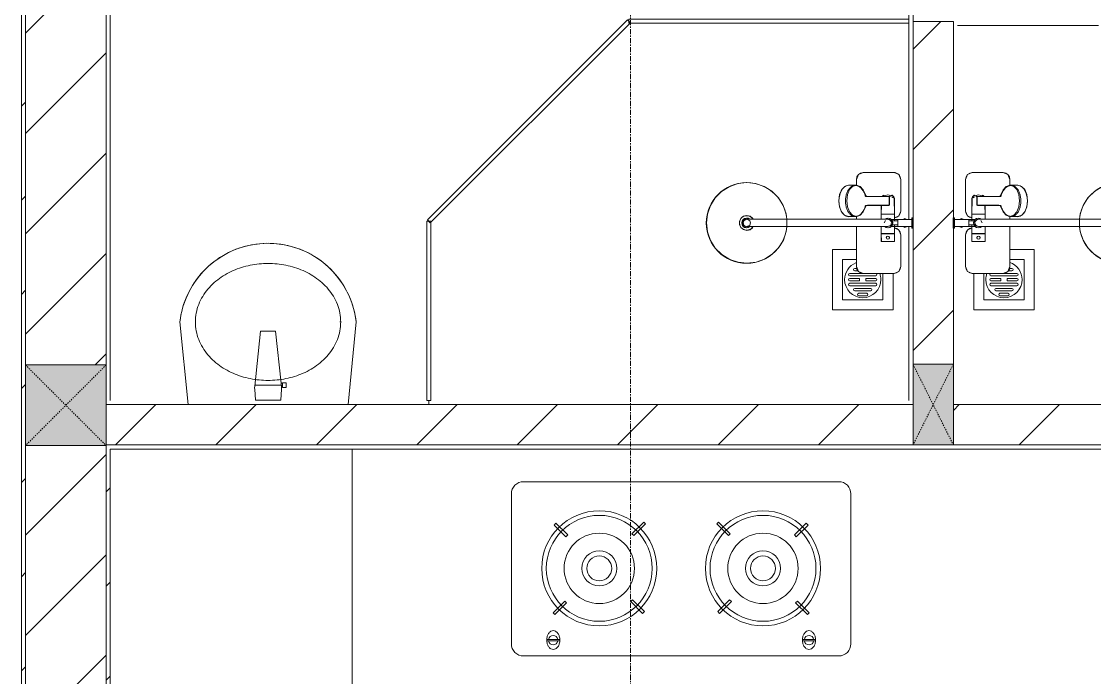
# Model space of a CAD drawing. Header units: millimetres. Extents: x 5356 to 209803, y -16346 to 109894.
# Drawn here: x 44443 to 47103, y 64260 to 65887 of the extents above; entities that cross this region are included whole.
import ezdxf

# ---------------------------------------------------------------- set-up
doc = ezdxf.new("R2010")
doc.units = ezdxf.units.MM
doc.linetypes.add('Dash', pattern=[6, 3, -3])
doc.linetypes.add('Grid Line', pattern=[22.225, 12.7, -3.175, 3.175, -3.175])
for name, color, linetype, lineweight in [('0-1', 7, 'Continuous', 5), ('A-FLOR-1', 9, 'Continuous', 9), ('A-GLAZ-CURT-1', 9, 'Continuous', 9), ('A-WALL', 113, 'Continuous', 9), ('A-WALL-1', 253, 'Continuous', 18), ('A-WALL-3', 113, 'Continuous', 18), ('A-WALL-PATT-1', 10, 'Continuous', 9), ('A-WALL-PATT-2', 9, 'Continuous', 9), ('A-WALL-PATT-3', 111, 'Continuous', 9), ('I-FURN', 30, 'Continuous', 9), ('I-FURN-1', 9, 'Continuous', 9), ('I-WALL-1', 253, 'Continuous', 18), ('I-WALL-3', 2, 'Continuous', 18), ('M-EQPM-1', 9, 'Continuous', 9), ('P-SANR-FIXT', 6, 'Continuous', 9), ('P-SANR-FIXT-1', 9, 'Continuous', 9), ('P-SANR-FIXT-2', 221, 'Continuous', 9), ('S-COLS', 52, 'Continuous', 9), ('S-COLS-1', 254, 'Continuous', 5), ('S-COLS-2', 253, 'Continuous', 18), ('S-COLS-3', 9, 'Continuous', 9), ('S-COLS-4', 52, 'Continuous', 18), ('S-COLS-5', 52, 'Dash', 9), ('S-COLS-HDLN', 52, 'Dash', 9), ('S-COLS-HDLN-1', 9, 'Dash', 9), ('S-GRID-1', 1, 'Grid Line', 9)]:
    doc.layers.add(name, color=color, linetype=linetype, lineweight=lineweight)
pattern_1 = [(45, (0, 0), (-124.4508, 124.4508), [])]
pattern_2 = [(45, (0, 0), (-116.67262, 116.67262), [])]
pattern_3 = [(0, (0, 0), (894.08, 223.52), [73.762, -596.798, 73.762, -596.798, -3576.32]), (0, (0, 0), (894.08, 223.52), [-1341.12, 73.762, -1267.358, 73.762, -596.798, -1564.64]), (0, (0, 0), (894.08, 223.52), [-3352.8, 73.762, -373.278, 73.762, -1043.838]), (120, (335.28, 111.76), (-640.614, 662.536), [73.762, -596.798, 73.762, -4173.118]), (120, (335.28, 111.76), (-640.614, 662.536), [-744.322, -596.798, 73.762, -1267.358, -2235.2]), (120, (335.28, 111.76), (-640.614, 662.536), [-2682.24, 73.762, -596.798, 73.762, -1490.878]), (120, (335.28, 111.76), (-640.614, 662.536), [-3426.562, -373.278, 73.762, -1043.838]), (240, (447.04, 558.8), (-253.466, -886.056), [73.762, -596.798, 73.762, -4173.118]), (240, (447.04, 558.8), (-253.466, -886.056), [-744.322, -596.798, 73.762, -1267.358, -2235.2]), (240, (447.04, 558.8), (-253.466, -886.056), [-2682.24, 73.762, -596.798, 73.762, -1490.878]), (240, (447.04, 558.8), (-253.466, -886.056), [-3426.562, -373.278, 73.762, -1043.838])]

# ---------------------------------------------------------------- blocks, each defined once
blk = doc.blocks.new('HE BEP A - HE BEP A-V26-TKCS_MB ĐỊNH VỊ MỐC TỌA ĐỘ CÔNG TRÌNH')
at = {"layer": 'I-FURN'}
for p, q in [((3703.5, -605.3), (3703.5, -11)), ((3279.1, -92.2), (2497.5, -92.2)), ((2467.5, -494.2), (2467.5, -122.2)), ((2555.1, -129.3), (2587.6, -129.3)), ((2555.1, -133.3), (2555.1, -129.3)), ((2587.6, -129.3), (2587.6, -133.3)), ((3189, -129.3), (3189, -133.3)), ((3221.5, -129.3), (3189, -129.3)), ((3221.5, -133.3), (3221.5, -129.3)), ((3309.1, -494.2), (3309.1, -122.2)), ((2587.6, -133.3), (2555.1, -133.3)), ((3189, -133.3), (3221.5, -133.3)), ((2575.3, -194.9), (2570.9, -199.3)), ((2570.9, -199.3), (2600, -228.4)), ((2604.4, -224), (2575.3, -194.9)), ((2792.8, -197.7), (2763.7, -226.8)), ((2768.1, -231.2), (2797.2, -202)), ((2797.2, -202), (2792.8, -197.7)), ((2979.4, -202), (2983.8, -197.7)), ((3008.5, -231.2), (2979.4, -202)), ((2983.8, -197.7), (3012.9, -226.8)), ((3172.2, -224), (3201.4, -194.9)), ((3205.8, -199.3), (3176.6, -228.4)), ((3201.4, -194.9), (3205.8, -199.3)), ((2600, -228.4), (2604.4, -224)), ((2763.7, -226.8), (2768.1, -231.2)), ((3012.9, -226.8), (3008.5, -231.2)), ((3176.6, -228.4), (3172.2, -224)), ((2573.6, -416.8), (2602.8, -387.7)), ((2607.1, -392.1), (2578, -421.2)), ((2602.8, -387.7), (2607.1, -392.1)), ((2766.5, -394.9), (2770.8, -390.5)), ((2795.6, -424), (2766.5, -394.9)), ((2770.8, -390.5), (2800, -419.6)), ((3005.8, -390.5), (2976.7, -419.6)), ((2981.1, -424), (3010.2, -394.9)), ((3010.2, -394.9), (3005.8, -390.5)), ((3173.9, -387.7), (3169.5, -392.1)), ((3169.5, -392.1), (3198.6, -421.2)), ((3203, -416.8), (3173.9, -387.7)), ((2578, -421.2), (2573.6, -416.8)), ((2800, -419.6), (2795.6, -424)), ((2976.7, -419.6), (2981.1, -424)), ((3198.6, -421.2), (3203, -416.8)), ((3279.1, -524.2), (2497.5, -524.2)), ((765.9, -605.3), (4303.5, -605.3))]:
    blk.add_line(p, q, dxfattribs=at)
for centre, radius in [((2685.4, -309.4), 142.6), ((2685.4, -309.4), 131.3), ((3091.2, -309.4), 142.6), ((3091.2, -309.4), 131.3), ((2685.4, -309.4), 87.2), ((3091.2, -309.4), 87.2), ((2685.4, -309.4), 43.6), ((3091.2, -309.4), 43.6), ((2685.4, -309.4), 30.9), ((3091.2, -309.4), 30.9)]:
    blk.add_circle(centre, radius, dxfattribs=at)
for centre, radius, start, end in [((2497.5, -122.2), 30, 90, 180), ((3279.1, -122.2), 30, 360, 90), ((2588.6, -131.7), 33.5, 163.9419, 180), ((2588.6, -131.7), 33.5, 180, 196.0581), ((2580.1, -129.2), 24.7, 145.204, 163.9419), ((2571.3, -131.3), 11.6, 9.7177, 170.2823), ((2574.8, -125.5), 18.1, 120.7976, 145.204), ((2571.4, -119.8), 11.5, 90, 120.7976), ((2571.4, -119.8), 11.5, 59.2024, 90), ((2568, -125.5), 18.1, 34.796, 59.2024), ((2562.6, -129.2), 24.7, 16.0581, 34.796), ((2554.1, -131.7), 33.5, 0, 16.0581), ((2554.1, -131.7), 33.5, 343.9419, 0), ((3222.5, -131.7), 33.5, 163.9419, 180), ((3222.5, -131.7), 33.5, 180, 196.0581), ((3214, -129.2), 24.7, 145.204, 163.9419), ((3208.7, -125.5), 18.1, 120.7976, 145.204), ((3205.3, -131.3), 11.6, 9.7177, 170.2823), ((3205.3, -119.8), 11.5, 90, 120.7976), ((3205.3, -119.8), 11.5, 59.2024, 90), ((3201.9, -125.5), 18.1, 34.796, 59.2024), ((3196.5, -129.2), 24.7, 16.0581, 34.796), ((3188, -131.7), 33.5, 0, 16.0581), ((3188, -131.7), 33.5, 343.9419, 0), ((2580.1, -134.1), 24.7, 196.0581, 214.796), ((2571.3, -131.3), 11.6, 189.9102, 350.0898), ((2574.8, -137.9), 18.1, 214.796, 239.2024), ((2571.4, -143.6), 11.5, 239.2024, 270), ((2571.4, -143.6), 11.5, 270, 300.7976), ((2568, -137.9), 18.1, 300.7976, 325.204), ((2562.6, -134.1), 24.7, 325.204, 343.9419), ((3214, -134.1), 24.7, 196.0581, 214.796), ((3208.7, -137.9), 18.1, 214.796, 239.2024), ((3205.3, -131.3), 11.6, 189.9102, 350.0898), ((3205.3, -143.6), 11.5, 239.2024, 270), ((3205.3, -143.6), 11.5, 270, 300.7976), ((3201.9, -137.9), 18.1, 300.7976, 325.204), ((3196.5, -134.1), 24.7, 325.204, 343.9419), ((2497.5, -494.2), 30, 180, 270), ((3279.1, -494.2), 30, 270, 0)]:
    blk.add_arc(centre, radius, start, end, dxfattribs=at)
at = {"layer": 'I-FURN-1'}
blk.add_line((4303.5, -605.3), (3.5, -605.3), dxfattribs=at)
blk = doc.blocks.new('bonruatreo - Chậu rửa-401074-TKCS_MB ĐỊNH VỊ MỐC TỌA ĐỘ CÔNG TRÌNH')
at = {"layer": 'P-SANR-FIXT-1'}
for p, q in [((198.4, 0), (-198.4, 0)), ((165, 0), (-165, 0)), ((218.6, -205), (198.4, 0)), ((-198.4, 0), (-218.6, -205)), ((-180.6, -205), (-177.8, -205))]:
    blk.add_line(p, q, dxfattribs=at)
at = {"layer": 'P-SANR-FIXT-1', "flags": 128}
blk.add_lwpolyline([(218.6, -205), (217.4, -213.7), (215.9, -222.4), (214, -231), (211.8, -239.5), (209.3, -247.9), (206.4, -256.2), (203.2, -264.4), (199.6, -272.5), (195.8, -280.4), (191.6, -288.1), (187.1, -295.7), (182.3, -303.1), (177.3, -310.3), (171.9, -317.3), (166.3, -324.1), (160.4, -330.6), (154.2, -336.9), (147.8, -342.9), (141.2, -348.7), (134.3, -354.2), (127.3, -359.4), (120, -364.4), (112.5, -369), (104.9, -373.4), (97.1, -377.4), (89.1, -381.2), (81, -384.6), (72.7, -387.6), (64.4, -390.4), (55.9, -392.8), (47.3, -394.8), (38.7, -396.6), (30, -397.9), (21.3, -399), (12.5, -399.6), (3.7, -400), (-5.1, -399.9), (-13.9, -399.6), (-22.6, -398.8), (-31.4, -397.8), (-40.1, -396.3), (-48.7, -394.5), (-57.2, -392.4), (-65.7, -390), (-74, -387.2), (-82.2, -384.1), (-90.3, -380.6), (-98.3, -376.8), (-106.1, -372.7), (-113.7, -368.3), (-121.1, -363.6), (-128.4, -358.7), (-135.4, -353.4), (-142.2, -347.8), (-148.8, -342), (-155.2, -335.9), (-161.3, -329.6), (-167.2, -323), (-172.8, -316.2), (-178.1, -309.2), (-183.1, -302), (-187.8, -294.6), (-192.2, -287), (-196.4, -279.2), (-200.2, -271.3), (-203.7, -263.2), (-206.8, -255), (-209.7, -246.6), (-212.2, -238.2), (-214.3, -229.7), (-216.1, -221.1), (-217.6, -212.4), (-218.6, -205)], dxfattribs=at)
at = {"layer": 'P-SANR-FIXT-1'}
blk.add_arc((0, -180), 220, 186.525, 353.475, dxfattribs=at)
for points in [[(-180, -205), (-180, -197.6), (-178.6, -182.7), (-172.4, -161.2), (-162.5, -141.1), (-149.4, -123), (-133.8, -107), (-116.1, -93.4), (-96.9, -82.1), (-76.5, -73.2), (-55.2, -66.5), (-33.3, -62.1), (-11.2, -59.9), (11.1, -59.9), (33.3, -62.1), (55.2, -66.5), (76.5, -73.2), (96.9, -82.1), (116.1, -93.4), (133.8, -107.1), (149.5, -123), (162.5, -141.2), (172.4, -161.2), (178.6, -182.7), (180, -197.6), (180, -205)], [(180, -205), (180, -212.4), (178.6, -227.3), (172.4, -248.8), (162.5, -268.8), (149.5, -287), (133.8, -302.9), (116.1, -316.6), (96.9, -327.9), (76.5, -336.8), (55.2, -343.5), (33.3, -347.9), (11.1, -350.1), (-11.2, -350.1), (-33.3, -347.9), (-55.2, -343.5), (-76.5, -336.8), (-96.9, -327.9), (-116.1, -316.6), (-133.8, -303), (-149.4, -287), (-162.5, -268.9), (-172.4, -248.8), (-178.6, -227.3), (-180, -212.4), (-180, -205)]]:
    blk.add_open_spline(points, degree=3, dxfattribs=at)
at = {"layer": 'P-SANR-FIXT-2'}
for p, q in [((-33, -37.3), (-31.4, -12.2)), ((-30.2, -11), (30.2, -11)), ((31.4, -12.2), (33, -37.3)), ((-44.7, -42.8), (-35.6, -42.8)), ((-44.7, -54.2), (-44.7, -42.8)), ((-35.6, -42.8), (-35.6, -44.2)), ((-35.6, -44.2), (-33.1, -44.2)), ((-35.6, -44.2), (-35.6, -52.9)), ((-35.6, -52.9), (-35.6, -54.2)), ((-32.2, -52.9), (-35.6, -52.9)), ((-32.2, -52.9), (-33.1, -44.2)), ((32.7, -48.5), (-32.7, -48.5)), ((-18.5, -182.5), (-32.2, -52.9)), ((33, -45.4), (18.5, -182.5)), ((-35.6, -54.2), (-44.7, -54.2)), ((18.5, -182.5), (-18.5, -182.5))]:
    blk.add_line(p, q, dxfattribs=at)
for centre, radius, start, end in [((-30.1, -12.3), 1.3, 91.2278, 176.4003), ((30.1, -12.3), 1.3, 3.5997, 88.7722), ((5.5, -41.4), 38.7, 173.966, 184.1457), ((-5.5, -41.4), 38.7, 353.966, 6.034)]:
    blk.add_arc(centre, radius, start, end, dxfattribs=at)
blk = doc.blocks.new('93925000_0001 - 93925000_top_dwg_93925000_T-348115-TKCS_MB ĐỊNH VỊ MỐC TỌA ĐỘ CÔNG TRÌNH')
at = {"layer": 'P-SANR-FIXT'}
for p, q in [((-125, -47.4), (-125, -123.4)), ((-29.3, -30.4), (-108, -30.4)), ((-46.3, -78.4), (-46.3, -46.7)), ((-27.2, -47.1), (-26.1, -47.1)), ((21.5, -45.9), (60.6, -46.7)), ((29.3, -30.4), (108, -30.4)), ((125, -47.4), (125, -123.4)), ((-27.2, -77.9), (-26.1, -77.9)), ((-9, -412.5), (-9, -62.5)), ((9, -62.5), (9, -412.5)), ((43, -78.7), (21.5, -79.2)), ((43, -64.7), (43, -117.7)), ((65.8, -117.7), (65.8, -64.7)), ((42.7, -117.9), (42.7, -117.9)), ((43.2, -117.6), (43.2, -117.5)), ((65.6, -117.5), (65.6, -117.6)), ((66.1, -117.9), (66.1, -117.9)), ((-108, -140.4), (-9, -140.4)), ((9, -140.4), (16.1, -140.4)), ((15.4, -159.1), (15.8, -143.3)), ((108, -140.4), (92.7, -140.4)), ((93, -143.3), (93.4, -159.1))]:
    blk.add_line(p, q, dxfattribs=at)
at = {"layer": 'P-SANR-FIXT', "flags": 128}
for points in [[(-45.8, -46.1), (-27.2, -46.1), (-27.2, -78.9), (-45.8, -78.9)], [(-26.1, -46), (-26.1, -78.9), (-9, -79)], [(21.5, -47.4), (21.5, -79.1), (9, -79)]]:
    blk.add_lwpolyline(points, dxfattribs=at)
at = {"layer": 'P-SANR-FIXT'}
for centre, radius in [((-36.5, -62.5), 3.95), ((0, -412.5), 100)]:
    blk.add_circle(centre, radius, dxfattribs=at)
for centre, radius, start, end in [((-108, -47.4), 17, 90, 180), ((-45.8, -46.6), 0.5, 90, 180), ((-29.3, -47.4), 17, 4.7626, 90), ((0, -62.5), 12, 318.5904, 221.4096), ((29.3, -47.4), 17, 90, 175.2374), ((59.7, -57.1), 10.5, 38.6491, 85.492), ((108, -47.4), 17, 360, 90), ((-45.8, -78.4), 0.5, 180, 270), ((0, -62.5), 9, 90, 180.0008), ((0, -62.5), 9, 360, 90), ((45.7, -61.8), 2.59, 155.1929, 175.7071), ((45.9, -61.8), 2.75, 130.8294, 155.1929), ((46.1, -62.1), 3.08, 110.5459, 130.8294), ((54.4, -334.8), 275.9, 88.2683, 91.7343), ((-11.1, -67.1), 76.9, 1.7693, 4.1075), ((65.2, -72.4), 3.46, 323.2522, 79.3541), ((-108, -123.4), 17, 180, 270), ((39.3, -146.1), 24, 145.4892, 151.4815), ((41.5, -147.6), 26.8, 139.9517, 145.4927), ((43.6, -149.4), 29.5, 134.7867, 139.9744), ((46.2, -152), 33.2, 130.0223, 134.7808), ((47.7, -153.8), 35.5, 125.4414, 130.0144), ((49.9, -156.8), 39.2, 121.1773, 125.4365), ((50.6, -157.9), 40.5, 119.697, 121.1761), ((51, -158.7), 41.5, 117.0276, 119.7085), ((52.2, -161.1), 44.1, 113.3199, 117.0258), ((51.7, -159.9), 42.8, 109.7779, 113.2977), ((52.5, -162.2), 45.2, 106.1472, 109.7766), ((53.2, -164.5), 47.7, 103.9355, 106.1665), ((39.1, -108.2), 10.4, 284.3956, 285.5116), ((40.8, -114.2), 4.19, 285.5116, 289.9665), ((40.2, -112.5), 6, 289.9665, 292.7061), ((41.4, -115.3), 2.96, 292.7061, 296.5405), ((41.3, -115.1), 3.16, 296.9591, 300.8286), ((41.8, -115.8), 2.26, 300.8286, 305.287), ((42.1, -116.4), 1.64, 305.287, 309.9326), ((42.6, -116.9), 0.906, 309.9326, 315.24), ((66.5, -116.6), 1.39, 229.6335, 235.1234), ((66.3, -116.8), 1.08, 225.1702, 229.6335), ((67.3, -115.4), 2.79, 235.1234, 238.7439), ((67.2, -115.6), 2.6, 238.7439, 243.4573), ((67.8, -114.4), 3.89, 243.9189, 246.8313), ((68.1, -113.8), 4.52, 246.843, 250.4792), ((68.3, -113.2), 5.24, 250.478, 254.0406), ((68.5, -112.7), 5.75, 254.0357, 256.0561), ((55.4, -165.2), 48.4, 73.8659, 76.0481), ((56.2, -162.4), 45.5, 70.241, 73.86), ((57.4, -159.2), 42.1, 66.6693, 70.2637), ((56.5, -161.3), 44.3, 62.9815, 66.6728), ((58, -158.4), 41.1, 60.2783, 62.9855), ((57.7, -158.9), 41.7, 58.8444, 60.2824), ((59.2, -156.4), 38.7, 54.5377, 58.8482), ((60.9, -154), 35.8, 50.0034, 54.5405), ((62.8, -151.7), 32.8, 45.1921, 50.0042), ((65, -149.6), 29.8, 40.0487, 45.1896), ((87.6, -128.4), 1.5, 180, 187.5386), ((87.6, -128.4), 1.5, 258.6057, 270), ((67.2, -147.7), 26.8, 34.5125, 40.0422), ((69.4, -146.2), 24.2, 28.5363, 34.4919), ((108, -123.4), 17, 270, 360), ((32.7, -159), 17.3, 181.3198, 222.2619), ((32.6, -143.6), 16.9, 172.414, 179.1297), ((33.7, -143.7), 17.9, 164.9525, 172.4168), ((35.2, -144.2), 19.5, 157.9614, 164.9563), ((37.1, -144.9), 21.6, 151.4775, 157.9654), ((76, -159), 17.4, 317.3098, 358.6393), ((73.8, -143.9), 19.2, 21.6374, 28.9183), ((71.2, -145), 22.1, 15.4436, 21.6374), ((76.8, -143.4), 16.2, 7.1859, 15.4436), ((73.9, -143.8), 19.1, 1.2699, 7.1859), ((54.2, -123), 60.6, 259.1395, 270.1494), ((54.2, -119.5), 64.1, 270.1494, 280.3637), ((0, -412.5), 18, 120.2491, 59.7509), ((0, -412.5), 12.2, 137.7946, 42.2054), ((0, -412.5), 9, 180, 0)]:
    blk.add_arc(centre, radius, start, end, dxfattribs=at)
for points, degree in [([(-12.9, 0), (-12.9, -1.5), (-12.9, -3)], 2), ([(12.9, 0), (0, 0), (-12.8, 0)], 2), ([(12.8, 0), (12.9, 0), (12.9, 0)], 2), ([(12.9, 0), (12.9, -1.5), (12.9, -3)], 2), ([(-12.9, -3), (0, -3), (12.8, -3)], 2), ([(-12.8, -3), (-12.9, -3), (-12.9, -3)], 2), ([(-8.5, -3.8), (-8.5, -20.9), (-8.5, -38)], 2), ([(8.5, -3.8), (8.5, -20.9), (8.5, -38)], 2), ([(-5, -46), (-15.5, -46), (-26.1, -46)], 2), ([(-8.5, -38), (0, -38), (8.5, -38)], 2), ([(-5, -38), (-5, -44.8), (-5, -51.6)], 2), ([(5, -38), (5, -44.8), (5, -51.6)], 2), ([(5, -46), (13.3, -46), (21.5, -46)], 2), ([(43.2, -61.6), (43.1, -62.2), (43.3, -62.8), (43, -63.5), (43, -64.1), (43, -64.7)], 5), ([(46.1, -59), (45.8, -59), (45.6, -59), (45.4, -59.1), (45.2, -59.1), (45, -59.2)], 5), ([(65.6, -61.6), (65.6, -60.8), (65.5, -60), (64.3, -59), (63.5, -59), (62.7, -59)], 5), ([(42.8, -182.5), (33, -180.6), (24.7, -176.4), (19.9, -170.7)], 3), ([(88.8, -170.8), (83.9, -176.5), (75.6, -180.7), (65.8, -182.5)], 3)]:
    blk.add_open_spline(points, degree=degree, dxfattribs=at)
for points, weights in [([(-9.3, -3), (-8.5, -3), (-8.5, -3.8)], [1, 0.707106775639, 1]), ([(9.3, -3), (8.5, -3), (8.5, -3.8)], [1, 0.707106765177, 1]), ([(21.5, -45.9), (21.5, -45.7), (21.5, -47.4)], [0.874147445041, 0.908470869121, 1]), ([(67.9, -74.4), (66.9, -75.7), (65.8, -76.4)], [1, 0.991614392871, 1]), ([(54.4, -167.3), (15.8, -167.3), (15.8, -143.6)], [1, 0.707106781187, 1]), ([(93, -143.6), (93, -167.3), (54.4, -167.3)], [1, 0.707106781187, 1])]:
    blk.add_rational_spline(points, weights, degree=2, dxfattribs=at)
blk.add_open_spline([(68, -50.6), (68.4, -51.1), (68.6, -51.7), (68.7, -53.5), (68.2, -54.7), (66.1, -57), (64.6, -58.1), (62.7, -59)], degree=3, knots=[0.3623591, 0.3623591, 0.3623591, 0.3623591, 0.4991435, 0.4991435, 0.7494159, 0.7494159, 0.9564651, 0.9564651, 0.9564651, 0.9564651], dxfattribs=at)
blk = doc.blocks.new('93925000_0001 - 93925000_top_dwg-348114-TKCS_MB ĐỊNH VỊ MỐC TỌA ĐỘ CÔNG TRÌNH')
blk.add_blockref('93925000_0001 - 93925000_top_dwg_93925000_T-348115-TKCS_MB ĐỊNH VỊ MỐC TỌA ĐỘ CÔNG TRÌNH', (0, 0))
blk = doc.blocks.new('93925000_0001 - 93925000_3D_low_dwg-348120-TKCS_MB ĐỊNH VỊ MỐC TỌA ĐỘ CÔNG TRÌNH')
at = {"layer": 'P-SANR-FIXT'}
for p, q in [((-13, 0.4), (-12.1, 0.4)), ((-13, 0.4), (-11.6, 0.4)), ((-13, 0.4), (-12.1, 0.4)), ((-13, 0.4), (-11.6, 0.4)), ((-13, -2.4), (-13, 0.4)), ((-13, -2.4), (-13, 0.4)), ((-12.1, 0.4), (-9.1, 0.4)), ((-12.1, 0.4), (-9.1, 0.4)), ((-8, 0.4), (-11.6, 0.4)), ((-8, 0.4), (-11.6, 0.4)), ((-9.1, 0.4), (-5, 0.4)), ((-9.1, 0.4), (-5, 0.4)), ((-2.7, 0.4), (-8, 0.4)), ((-2.7, 0.4), (-8, 0.4)), ((-5, 0.4), (0, 0.4)), ((-5, 0.4), (0, 0.4)), ((2.9, 0.4), (-2.7, 0.4)), ((2.9, 0.4), (-2.7, 0.4)), ((0, 0.4), (5.1, 0.4)), ((0, 0.4), (5.1, 0.4)), ((8.2, 0.4), (2.9, 0.4)), ((8.2, 0.4), (2.9, 0.4)), ((5.1, 0.4), (9, 0.4)), ((5.1, 0.4), (9, 0.4)), ((11.6, 0.4), (8.2, 0.4)), ((11.6, 0.4), (8.2, 0.4)), ((9, 0.4), (12, 0.4)), ((9, 0.4), (12, 0.4)), ((13, 0.4), (11.6, 0.4)), ((13, 0.4), (11.6, 0.4)), ((12, 0.4), (13, 0.4)), ((12, 0.4), (13, 0.4)), ((13, -2.4), (13, 0.4)), ((13, -2.4), (13, 0.4)), ((-12.1, -2.4), (-13, -2.4)), ((-13, -2.4), (-11.6, -2.4)), ((-12.1, -2.4), (-13, -2.4)), ((-13, -2.4), (-11.6, -2.4)), ((-9.1, -2.4), (-12.1, -2.4)), ((-9.1, -2.4), (-12.1, -2.4)), ((-11.6, -2.4), (-8.5, -2.4)), ((-11.6, -2.4), (-8.9, -2.4)), ((-11.1, -20.1), (-8.9, -14.6)), ((-8.9, -25.2), (-11.1, -20.1)), ((-5, -2.4), (-9.1, -2.4)), ((-8.9, -45.6), (-8.9, -2.4)), ((-6.1, -2.4), (-8.5, -2.4)), ((-8.5, -52.9), (-8.5, -2.4)), ((-0.3, -2.4), (-6.1, -2.4)), ((0, -2.4), (-5, -2.4)), ((-0.3, -2.4), (6.1, -2.4)), ((5.1, -2.4), (0, -2.4)), ((5.1, -2.4), (9, -2.4)), ((6.1, -2.4), (8.5, -2.4)), ((11.6, -2.4), (8.5, -2.4)), ((8.5, -2.4), (8.5, -52.9)), ((8.9, -2.4), (8.9, -45.6)), ((11.6, -2.4), (8.9, -2.4)), ((11.1, -20.1), (8.9, -15)), ((8.9, -25.6), (11.1, -20.1)), ((9, -2.4), (12, -2.4)), ((9, -2.4), (12, -2.4)), ((13, -2.4), (11.6, -2.4)), ((13, -2.4), (11.6, -2.4)), ((12, -2.4), (13, -2.4)), ((12, -2.4), (13, -2.4)), ((-125, -47), (-120, -35)), ((-120, -35), (-125, -47)), ((-125, -123), (-125, -47)), ((-125, -47), (-125, -123)), ((-120, -35), (-108, -30)), ((-108, -30), (-120, -35)), ((-108, -30), (-29.2, -30)), ((-29.2, -30), (-108, -30)), ((-46.3, -45.7), (-27.2, -45.6)), ((-46.3, -46.9), (-46.3, -45.7)), ((-46.3, -45.7), (-46.3, -46.9)), ((-46.3, -50.5), (-46.3, -46.9)), ((-46.3, -50.5), (-46.3, -56.1)), ((-29.2, -30), (-17.2, -35)), ((-17.2, -35), (-29.2, -30)), ((-27.2, -46.8), (-27.2, -45.6)), ((-27.2, -45.6), (-27.2, -46.8)), ((-27.2, -46.8), (-27.2, -50.4)), ((-27.2, -56), (-27.2, -50.4)), ((-26.1, -46.8), (-26.1, -45.6)), ((-8.5, -45.6), (-26.1, -45.6)), ((-26.1, -46.8), (-26.1, -50.4)), ((-26.1, -56), (-26.1, -50.4)), ((-17.2, -35), (-12.8, -45.6)), ((-12.8, -45.6), (-17.2, -35)), ((-4.4, -50.9), (-8.5, -53.6)), ((-4.4, -50.9), (-8.5, -53.6)), ((0, -53.1), (-5.4, -54.9)), ((-4.6, -51), (-4.4, -50.9)), ((0, -50.1), (-4.4, -50.9)), ((4.4, -50.9), (0, -50.1)), ((4.4, -50.9), (4.6, -51)), ((4.4, -50.9), (8.5, -53.6)), ((4.4, -50.9), (8.5, -53.6)), ((21.5, -45.6), (8.5, -45.6)), ((17.2, -35), (12.8, -45.6)), ((12.8, -45.6), (17.2, -35)), ((17.2, -35), (29.2, -30)), ((17.2, -35), (29.2, -30)), ((21.5, -45.6), (60.6, -46.1)), ((21.5, -46.8), (21.5, -45.6)), ((21.5, -46.8), (21.5, -50.4)), ((21.5, -56), (21.5, -50.4)), ((29.2, -30), (108, -30)), ((108, -30), (29.2, -30)), ((60.6, -46.1), (66.7, -50.3)), ((63.6, -52.3), (62.2, -49.2)), ((66.7, -50.3), (69.5, -62.1)), ((108, -30), (120, -35)), ((120, -35), (108, -30)), ((120, -35), (125, -47)), ((125, -47), (120, -35)), ((125, -47), (125, -123)), ((125, -123), (125, -47)), ((-46.3, -56.1), (-46.3, -62.1)), ((-46.3, -68.1), (-46.3, -62.1)), ((-46.3, -73.7), (-46.3, -68.1)), ((-46.3, -77.3), (-46.3, -73.7)), ((-46.3, -78.5), (-46.3, -77.3)), ((-46.3, -78.5), (-46.3, -77.3)), ((-46.3, -78.5), (-27.2, -78.6)), ((-40.5, -62.1), (-39.4, -59.4)), ((-40.5, -62.1), (-39.3, -64.9)), ((-36.6, -58.1), (-39.4, -59.4)), ((-36.5, -66.1), (-39.3, -64.9)), ((-36.6, -58.1), (-33.6, -59.3)), ((-33.6, -64.8), (-36.5, -66.1)), ((-33.6, -59.3), (-32.5, -62.1)), ((-33.6, -64.8), (-32.5, -62.1)), ((-27.2, -62.1), (-27.2, -56)), ((-27.2, -68.2), (-27.2, -62.1)), ((-27.2, -73.8), (-27.2, -68.2)), ((-27.2, -77.4), (-27.2, -73.8)), ((-27.2, -77.4), (-27.2, -78.6)), ((-27.2, -78.6), (-27.2, -77.4)), ((-26.1, -62.1), (-26.1, -56)), ((-26.1, -68.2), (-26.1, -62.1)), ((-26.1, -73.8), (-26.1, -68.2)), ((-26.1, -77.4), (-26.1, -73.8)), ((-26.1, -78.6), (-26.1, -77.4)), ((-26.1, -78.6), (-9, -78.6)), ((-11.1, -57.5), (-12, -62.1)), ((-11.2, -57.7), (-12, -62.1)), ((-12, -62.1), (-11.2, -66.5)), ((-12, -62.1), (-11.2, -66.5)), ((-8.5, -53.6), (-11.2, -57.7)), ((-8.5, -53.6), (-11.2, -57.7)), ((-11.1, -57.5), (-11.2, -57.7)), ((-11.1, -66.7), (-11.2, -66.5)), ((-11.2, -66.5), (-9, -69.8)), ((-11.1, -66.7), (-9, -69.9)), ((-5.4, -54.9), (-9, -62.1)), ((-9, -62.1), (-9, -66.3)), ((-9, -79.5), (-9, -66.3)), ((-9, -79.5), (-9, -94.5)), ((-5.4, -54.9), (-6.9, -57.9)), ((6.4, -68.5), (0, -71.1)), ((9, -62.1), (6.4, -55.7)), ((11.1, -57.5), (8.5, -53.6)), ((11.2, -57.7), (8.5, -53.6)), ((11.2, -57.7), (8.5, -53.6)), ((9, -62.1), (9, -66.5)), ((9, -79.6), (9, -66.5)), ((9, -69.8), (11.2, -66.5)), ((9, -69.8), (11.2, -66.5)), ((9, -69.8), (11.1, -66.7)), ((9, -78.6), (21.5, -78.6)), ((9, -79.6), (9, -94.6)), ((11.1, -57.5), (11.2, -57.7)), ((11.1, -66.7), (12, -62.1)), ((11.1, -66.7), (11.2, -66.5)), ((12, -62.1), (11.2, -57.7)), ((12, -62.1), (11.2, -57.7)), ((11.2, -66.5), (12, -62.1)), ((21.5, -62.1), (21.5, -56)), ((21.5, -68.2), (21.5, -62.1)), ((21.5, -73.8), (21.5, -68.2)), ((21.5, -77.4), (21.5, -73.8)), ((21.5, -78.6), (21.5, -77.4)), ((21.5, -78.6), (43.4, -78.3)), ((43.3, -68.3), (43.8, -62.2)), ((43.3, -68.3), (43.4, -68.2)), ((44.3, -58.6), (44.2, -112.9)), ((65.4, -58.6), (44.3, -58.6)), ((65.4, -58.6), (65.4, -112.9)), ((66.3, -68.3), (65.8, -61.6)), ((66.7, -73.9), (69.5, -62.1)), ((-9, -94.5), (-9, -122.1)), ((9, -94.6), (9, -122.1)), ((-120, -135), (-125, -123)), ((-125, -123), (-120, -135)), ((-9, -122.1), (-9, -352.1)), ((9, -352.1), (9, -122.1)), ((16, -140.4), (19, -131.1)), ((27.2, -123.6), (19, -131.1)), ((42.7, -116.4), (27.2, -123.6)), ((44.2, -112.9), (42.7, -116.4)), ((65.4, -112.9), (67, -116.4)), ((67, -116.4), (82.2, -123.4)), ((82.2, -123.4), (90.4, -130.7)), ((90.4, -130.7), (93.7, -140.4)), ((125, -123), (120, -135)), ((120, -135), (125, -123)), ((-108, -140), (-120, -135)), ((-120, -135), (-108, -140)), ((-8.8, -140), (-108, -140)), ((-108, -140), (-8.8, -140)), ((16.1, -140), (8.8, -140)), ((8.8, -140), (16.1, -140)), ((16, -140.4), (16, -160.1)), ((19.3, -150.1), (16, -140.4)), ((27.5, -157.3), (19.3, -150.1)), ((27.5, -157.3), (39.8, -162.4)), ((70.6, -162.2), (82.5, -157.2)), ((90.7, -149.6), (82.5, -157.2)), ((90.7, -149.6), (93.7, -140.4)), ((108, -140), (93.6, -140)), ((93.6, -140), (108, -140)), ((93.7, -140.4), (93.7, -160.1)), ((108, -140), (120, -135)), ((108, -140), (120, -135)), ((16, -160.1), (18.8, -169)), ((19.3, -169.7), (16, -160.1)), ((25.5, -175.3), (19.3, -169.7)), ((39.8, -182), (27.5, -177)), ((39.6, -182), (54.8, -183.9)), ((39.8, -162.4), (54.8, -164.2)), ((39.8, -182), (54.8, -183.9)), ((70.6, -162.2), (54.8, -164.2)), ((54.8, -183.9), (70.6, -181.9)), ((54.8, -183.9), (69.3, -182.2)), ((82.5, -176.8), (70.6, -181.9)), ((82.2, -177), (79.6, -178.1)), ((90.7, -169.3), (82.5, -176.8)), ((93.7, -160.1), (90.7, -169.3)), ((-21.4, -314.2), (-42.5, -321.4)), ((-9, -312.8), (-21.4, -314.2)), ((22.5, -314.4), (9, -312.9)), ((43, -321.6), (22.5, -314.4)), ((-61.8, -333.3), (-77.7, -348.9)), ((-42.5, -321.4), (-61.8, -333.3)), ((61.9, -333.3), (43, -321.6)), ((78.8, -350.3), (61.9, -333.3)), ((-89.8, -367.9), (-97.3, -388.9)), ((-77.7, -348.9), (-89.8, -367.9)), ((-9, -374.4), (-9, -352.1)), ((9, -374.3), (9, -352.1)), ((90.5, -369.3), (78.8, -350.3)), ((97.6, -390.1), (90.5, -369.3)), ((-97.3, -388.9), (-100, -411.9)), ((-11.8, -397.7), (-16.7, -404)), ((-9, -396.3), (-11.8, -397.7)), ((-9, -394.7), (-9, -374.4)), ((-9, -394.7), (-9, -407.6)), ((9, -394.5), (9, -374.3)), ((9, -394.5), (9, -407.4)), ((11.7, -397.6), (9, -396.3)), ((11.7, -397.6), (16.7, -403.7)), ((11.7, -397.6), (16.7, -403.7)), ((100, -411.9), (97.6, -390.1)), ((-100, -411.9), (-97.6, -433.8)), ((-16.7, -404), (-18.5, -411.9)), ((-18.5, -411.9), (-18.5, -411.9)), ((-18.5, -411.9), (-16.5, -420.1)), ((-16.5, -420.1), (-11.3, -426.5)), ((-12, -411.9), (-9, -404.4)), ((-8.3, -420.6), (-12, -411.9)), ((-5.4, -404.7), (-9, -411.9)), ((-9, -407.6), (-9, -411.9)), ((-9, -411.9), (-9, -411.9)), ((0, -423.9), (-8.3, -420.6)), ((-5.4, -404.7), (-6.3, -405.5)), ((-5.4, -419.1), (-6.2, -418.4)), ((-5.4, -404.7), (0, -402.9)), ((0, -420.9), (-5.4, -419.1)), ((0, -420.9), (-5.4, -419.1)), ((5.4, -404.7), (0, -402.9)), ((5.4, -419.1), (0, -420.9)), ((5.4, -419.1), (0, -420.9)), ((8.7, -420.2), (0, -423.9)), ((9, -411.9), (5.4, -404.7)), ((5.4, -404.7), (6.2, -405.4)), ((5.4, -419.1), (9, -411.6)), ((5.4, -419.1), (9, -411.9)), ((6.2, -418.4), (5.4, -419.1)), ((8.7, -420.2), (12, -411.9)), ((12, -411.9), (9, -404.9)), ((9, -411.9), (9, -407.4)), ((9, -411.6), (9, -411.9)), ((16.5, -420.1), (11.7, -426.2)), ((18.5, -411.9), (16.5, -420.1)), ((16.7, -403.7), (18.5, -411.9)), ((16.7, -403.7), (18.5, -411.9)), ((18.5, -411.9), (18.5, -411.9)), ((100, -411.9), (97.5, -433.9)), ((-97.6, -433.8), (-90.5, -454.4)), ((-11.3, -426.5), (-3.9, -430)), ((-3.9, -430), (4.1, -429.9)), ((4.1, -429.9), (11.7, -426.2)), ((89.8, -455.8), (97.5, -433.9)), ((-90.5, -454.4), (-78.4, -473.9)), ((-78.4, -473.9), (-62.2, -490.2)), ((61.9, -490.4), (78, -474.5)), ((78, -474.5), (89.8, -455.8)), ((-62.2, -490.2), (-43.5, -501.9)), ((-43.5, -501.9), (-22.2, -509.4)), ((22.1, -509.4), (42.9, -502.2)), ((42.9, -502.2), (61.9, -490.4)), ((-22.2, -509.4), (-0.1, -511.9)), ((-0.1, -511.9), (22.1, -509.4))]:
    blk.add_line(p, q, dxfattribs=at)
blk = doc.blocks.new('93925000_0001 - FMM 93925000-401075-TKCS_MB ĐỊNH VỊ MỐC TỌA ĐỘ CÔNG TRÌNH')
at = {"extrusion": (0, 0, -1), "zscale": -1, "rotation": 180}
for name in ['93925000_0001 - 93925000_top_dwg-348114-TKCS_MB ĐỊNH VỊ MỐC TỌA ĐỘ CÔNG TRÌNH', '93925000_0001 - 93925000_3D_low_dwg-348120-TKCS_MB ĐỊNH VỊ MỐC TỌA ĐỘ CÔNG TRÌNH']:
    blk.add_blockref(name, (0, 0), dxfattribs=at)
blk = doc.blocks.new('93925000_0001 - FMM 93925000-348244-TKCS_MB ĐỊNH VỊ MỐC TỌA ĐỘ CÔNG TRÌNH')
for name in ['93925000_0001 - 93925000_3D_low_dwg-348120-TKCS_MB ĐỊNH VỊ MỐC TỌA ĐỘ CÔNG TRÌNH', '93925000_0001 - 93925000_top_dwg-348114-TKCS_MB ĐỊNH VỊ MỐC TỌA ĐỘ CÔNG TRÌNH']:
    blk.add_blockref(name, (0, 0))
blk = doc.blocks.new('THU NUOC - THU NUOC-V59-TKCS_MB ĐỊNH VỊ MỐC TỌA ĐỘ CÔNG TRÌNH')
at = {"layer": 'M-EQPM-1'}
for p, q in [((-66.3, 70.6), (-66.3, -79.4)), ((83.7, 70.6), (-66.3, 70.6)), ((83.7, -19.9), (83.7, 70.6)), ((58.7, 45.6), (-41.3, 45.6)), ((-41.3, 45.6), (-41.3, -54.4)), ((-1.1, 35.6), (18.5, 35.6)), ((18.5, 29.6), (-1.1, 29.6)), ((58.7, -19.9), (58.7, 45.6)), ((-23.3, 10.8), (40.9, 10.8)), ((40.9, 4.8), (-23.3, 4.8)), ((-11, 23.3), (28.5, 23.3)), ((28.5, 17.3), (-11, 17.3)), ((-23.3, -1.2), (0.7, -1.2)), ((0.7, -7.2), (-23.3, -7.2)), ((-23.3, -13.6), (40.9, -13.6)), ((40.9, -19.6), (-23.3, -19.6)), ((-11, -26.1), (-2.7, -26.1)), ((0.7, -1.2), (0.7, -7.2)), ((16.7, -1.2), (40.9, -1.2)), ((16.7, -7.2), (16.7, -1.2)), ((40.9, -7.2), (16.7, -7.2)), ((-3.9, -32.1), (-11, -32.1)), ((-66.3, -79.4), (-5.8, -79.4)), ((-41.3, -54.4), (-5.8, -54.4))]:
    blk.add_line(p, q, dxfattribs=at)
for centre, radius, start, end in [((8.7, -4.4), 45, 0, 180), ((8.7, -4.4), 45, 0, 180), ((-1.1, 32.6), 3, 90, 270), ((18.5, 32.6), 3, 270, 90), ((-23.3, 7.8), 3, 90, 270), ((-11, 20.3), 3, 90, 270), ((28.5, 20.3), 3, 270, 90), ((40.9, 7.8), 3, 270, 90), ((8.7, -4.4), 45, 180, 250.9482), ((8.7, -4.4), 45, 180, 250.9482), ((-23.3, -4.2), 3, 90, 270), ((-23.3, -16.6), 3, 90, 270), ((-11, -29.1), 3, 90, 270), ((40.9, -4.2), 3, 270, 90), ((40.9, -16.6), 3, 270, 90), ((8.7, -4.4), 45, 339.7593, 360), ((8.7, -4.4), 45, 339.7593, 360)]:
    blk.add_arc(centre, radius, start, end, dxfattribs=at)
blk = doc.blocks.new('THU NUOC - THU NUOC-V60-TKCS_MB ĐỊNH VỊ MỐC TỌA ĐỘ CÔNG TRÌNH')
at = {"layer": 'M-EQPM-1'}
for p, q in [((-66.3, -70.6), (-66.3, 79.4)), ((-66.3, 79.4), (-8.1, 79.4)), ((-8.1, 54.4), (-41.3, 54.4)), ((-41.3, 54.4), (-41.3, -45.6)), ((-11, 32.1), (-4.7, 32.1)), ((-23.3, 19.6), (40.9, 19.6)), ((40.9, 13.6), (-23.3, 13.6)), ((-23.3, 7.2), (0.7, 7.2)), ((0.7, 1.2), (-23.3, 1.2)), ((-2.2, 26.1), (-11, 26.1)), ((0.7, 7.2), (0.7, 1.2)), ((16.7, 1.2), (16.7, 7.2)), ((16.7, 7.2), (40.9, 7.2)), ((40.9, 1.2), (16.7, 1.2)), ((58.7, -45.6), (58.7, 19.9)), ((83.7, 20.3), (83.7, -70.6)), ((-23.3, -4.8), (40.9, -4.8)), ((40.9, -10.8), (-23.3, -10.8)), ((-11, -17.3), (28.5, -17.3)), ((28.5, -23.3), (-11, -23.3)), ((-41.3, -45.6), (58.7, -45.6)), ((-1.1, -29.6), (18.5, -29.6)), ((18.5, -35.6), (-1.1, -35.6)), ((83.7, -70.6), (-66.3, -70.6))]:
    blk.add_line(p, q, dxfattribs=at)
for centre, radius, start, end in [((8.7, 4.4), 45, 112.1022, 180), ((8.7, 4.4), 45, 112.1022, 180), ((-11, 29.1), 3, 90, 270), ((8.7, 4.4), 45, 180, 0), ((8.7, 4.4), 45, 180, 360), ((-23.3, 16.6), 3, 90, 270), ((-23.3, 4.2), 3, 90, 270), ((40.9, 16.6), 3, 270, 90), ((40.9, 4.2), 3, 270, 90), ((8.7, 4.4), 45, 0, 20.2407), ((8.7, 4.4), 45, 360, 20.2407), ((-23.3, -7.8), 3, 90, 270), ((-11, -20.3), 3, 90, 270), ((28.5, -20.3), 3, 270, 90), ((40.9, -7.8), 3, 270, 90), ((-1.1, -32.6), 3, 90, 270), ((18.5, -32.6), 3, 270, 90)]:
    blk.add_arc(centre, radius, start, end, dxfattribs=at)
blk = doc.blocks.new('System Panel - Glazed-674652-TKCS_MB ĐỊNH VỊ MỐC TỌA ĐỘ CÔNG TRÌNH')
at = {"layer": 'A-GLAZ-CURT-1'}
for p, q in [((222.1, 5), (-222.1, 5)), ((-222.1, 5), (-222.1, -5)), ((222.1, -5), (222.1, 5)), ((-222.1, -5), (222.1, -5))]:
    blk.add_line(p, q, dxfattribs=at)
blk = doc.blocks.new('System Panel - Glazed-580250-TKCS_MB ĐỊNH VỊ MỐC TỌA ĐỘ CÔNG TRÌNH')
at = {"layer": 'A-GLAZ-CURT-1'}
for p, q in [((350.6, 5), (-350.6, 5)), ((-350.6, 5), (-350.6, -5)), ((350.6, -5), (350.6, 5)), ((-350.6, -5), (350.6, -5))]:
    blk.add_line(p, q, dxfattribs=at)
blk = doc.blocks.new('System Panel - Glazed-917855-TKCS_MB ĐỊNH VỊ MỐC TỌA ĐỘ CÔNG TRÌNH')
at = {"layer": 'A-GLAZ-CURT-1'}
for p, q in [((347.1, 5), (-347.1, 5)), ((-347.1, 5), (-347.1, -5)), ((347.1, -5), (347.1, 5)), ((-347.1, -5), (347.1, -5))]:
    blk.add_line(p, q, dxfattribs=at)
blk = doc.blocks.new('G1_SOF - BO TRU - 100x200-V64-TKCS_MB ĐỊNH VỊ MỐC TỌA ĐỘ CÔNG TRÌNH')
at = {"layer": 'S-COLS-3'}
blk.add_hatch(color=256, dxfattribs=at).paths.add_polyline_path([(-50, -100), (50, -100), (50, 100), (-50, 100)])
at = {"layer": 'S-COLS-2'}
for p, q in [((-50, 100), (50, 100)), ((-50, -100), (-50, 100)), ((50, 100), (50, -100)), ((50, -100), (-50, -100))]:
    blk.add_line(p, q, dxfattribs=at)
at = {"layer": 'S-COLS-HDLN-1'}
for p, q in [((50, -100), (-50, 100)), ((-50, -100), (50, 100))]:
    blk.add_line(p, q, dxfattribs=at)
blk = doc.blocks.new('NCV_TKTC_TANG 1_rvt-1-TKCS_MB ĐỊNH VỊ MỐC TỌA ĐỘ CÔNG TRÌNH')
at = {"layer": 'A-WALL-PATT-1'}
h = blk.add_hatch(dxfattribs=at)
h.set_pattern_fill('FP_4', color=256, style=0, pattern_type=2)
h.set_pattern_definition(pattern_3)
h.paths.add_polyline_path([(44652.6, 64936.9), (44662.6, 64936.9), (44662.6, 66726.9), (44652.6, 66726.9), (44652.6, 65513.1)])
h = blk.add_hatch(dxfattribs=at)
h.set_pattern_fill('FP_4', color=256, style=0, pattern_type=2)
h.set_pattern_definition(pattern_3)
h.paths.add_polyline_path([(46642.6, 64936.9), (46652.6, 64936.9), (46652.6, 66726.9), (46642.6, 66726.9), (46645.1, 65396.3), (46650.2, 65393.8), (46650.2, 65378.4), (46642.6, 65378.4), (46642.6, 64946.9)])
h = blk.add_hatch(dxfattribs=at)
h.set_pattern_fill('FP_2', color=256, style=0, pattern_type=2)
h.set_pattern_definition(pattern_1)
h.paths.add_polyline_path([(46652.6, 65036.9), (46752.6, 65036.9), (46752.6, 65886.9), (46652.6, 65886.9), (46652.6, 65266.6)])
h = blk.add_hatch(dxfattribs=at)
h.set_pattern_fill('FP_2', color=256, style=0, pattern_type=2)
h.set_pattern_definition(pattern_1)
h.paths.add_polyline_path([(44695.6, 64836.9), (46652.6, 64836.9), (46652.6, 64936.9), (44652.6, 64936.9), (44652.6, 64836.9)])
h.paths.add_polyline_path([(46752.6, 64836.9), (49052.6, 64836.9), (49052.6, 64936.9), (46752.6, 64936.9)])
at = {"layer": 'A-WALL-PATT-2'}
h = blk.add_hatch(dxfattribs=at)
h.set_pattern_fill('FP_3', color=256, style=0, pattern_type=2)
h.set_pattern_definition(pattern_2)
h.paths.add_polyline_path([(44662.6, 61961.9), (44662.6, 62061.9), (44652.6, 62061.9), (44652.6, 61961.9)])
h.paths.add_polyline_path([(44652.6, 63151.9), (44662.6, 63151.9), (44662.6, 64836.9), (44652.6, 64836.9), (44652.6, 64526.9)])
at = {"layer": 'A-FLOR-1'}
blk.add_line((45452.6, 64936.9), (45452.6, 64947.3), dxfattribs=at)
at = {"layer": 'A-WALL-1'}
for p, q in [((46652.6, 65886.9), (46652.6, 65036.9)), ((46752.6, 65886.9), (46652.6, 65886.9)), ((46752.6, 65036.9), (46752.6, 65886.9)), ((44855.5, 64936.9), (44652.6, 64936.9)), ((44652.6, 64936.9), (44652.6, 64836.9)), ((46652.6, 64936.9), (45252.3, 64936.9)), ((49052.6, 64936.9), (46752.6, 64936.9)), ((44652.6, 64836.9), (46652.6, 64836.9)), ((46752.6, 64836.9), (49052.6, 64836.9))]:
    blk.add_line(p, q, dxfattribs=at)
at = {"layer": 'I-WALL-1'}
for p, q in [((44652.6, 66726.9), (44652.6, 64936.9)), ((44662.6, 64946.9), (44662.6, 66726.9)), ((46642.6, 66726.9), (46642.6, 65396.3)), ((46652.6, 65036.9), (46652.6, 66726.9)), ((46762.6, 65876.9), (47112.6, 65876.9)), ((46642.6, 65378.4), (46642.6, 64946.9)), ((44652.6, 64936.9), (44662.6, 64936.9)), ((46642.6, 64936.9), (46652.6, 64936.9)), ((44662.6, 64836.9), (44652.6, 64836.9)), ((44652.6, 64836.9), (44652.6, 63151.9)), ((44662.6, 63151.9), (44662.6, 64826.9))]:
    blk.add_line(p, q, dxfattribs=at)
at = {"layer": 'A-GLAZ-CURT-1'}
for name, p, rotation in [('System Panel - Glazed-580250-TKCS_MB ĐỊNH VỊ MỐC TỌA ĐỘ CÔNG TRÌNH', (45700.5, 65639.5), 45.00000000000011), ('System Panel - Glazed-674652-TKCS_MB ĐỊNH VỊ MỐC TỌA ĐỘ CÔNG TRÌNH', (45452.6, 65169.5), 90.00000000000011)]:
    blk.add_blockref(name, p, dxfattribs=dict(at, rotation=rotation))
blk.add_blockref('System Panel - Glazed-917855-TKCS_MB ĐỊNH VỊ MỐC TỌA ĐỘ CÔNG TRÌNH', (46295.5, 65887.4), dxfattribs=at)
at = {"layer": 'I-FURN-1', "rotation": 180}
blk.add_blockref('HE BEP A - HE BEP A-V26-TKCS_MB ĐỊNH VỊ MỐC TỌA ĐỘ CÔNG TRÌNH', (48966.1, 64221.6), dxfattribs=at)
at = {"layer": 'M-EQPM-1'}
blk.add_blockref('THU NUOC - THU NUOC-V60-TKCS_MB ĐỊNH VỊ MỐC TỌA ĐỘ CÔNG TRÌNH', (46519.3, 65242.5), dxfattribs=at)
at = {"layer": 'M-EQPM-1', "rotation": 180}
blk.add_blockref('THU NUOC - THU NUOC-V59-TKCS_MB ĐỊNH VỊ MỐC TỌA ĐỘ CÔNG TRÌNH', (46886.7, 65242.5), dxfattribs=at)
at = {"layer": 'P-SANR-FIXT-1'}
for name, p, rotation in [('93925000_0001 - FMM 93925000-401075-TKCS_MB ĐỊNH VỊ MỐC TỌA ĐỘ CÔNG TRÌNH', (46652.6, 65387.4), 90.0000000000004), ('93925000_0001 - FMM 93925000-348244-TKCS_MB ĐỊNH VỊ MỐC TỌA ĐỘ CÔNG TRÌNH', (46752.6, 65387.4), 90.00000000000011), ('bonruatreo - Chậu rửa-401074-TKCS_MB ĐỊNH VỊ MỐC TỌA ĐỘ CÔNG TRÌNH', (45053.9, 64936.9), 180)]:
    blk.add_blockref(name, p, dxfattribs=dict(at, rotation=rotation))
at = {"layer": 'S-COLS-3', "rotation": 180}
blk.add_blockref('G1_SOF - BO TRU - 100x200-V64-TKCS_MB ĐỊNH VỊ MỐC TỌA ĐỘ CÔNG TRÌNH', (46702.6, 64936.9), dxfattribs=at)
blk = doc.blocks.new('G1_SOF - BO TRU - 200x200-3050151-TKCS_MB ĐỊNH VỊ MỐC TỌA ĐỘ CÔNG TRÌNH')
at = {"layer": 'S-COLS-HDLN'}
for p, q in [((-100, 100), (100, -100)), ((100, 100), (-100, -100))]:
    blk.add_line(p, q, dxfattribs=at)

msp = doc.modelspace()

# ---------------------------------------------------------------- hatches: boundary and pattern name
at = {"layer": 'A-WALL-PATT-3'}
h = msp.add_hatch(dxfattribs=at)
h.set_pattern_fill('FP_8', color=256, style=0, pattern_type=2)
h.set_pattern_definition(pattern_2)
h.paths.add_polyline_path([(44452.6, 49151.9), (44452.6, 51761.9), (44442.6, 51761.9), (44442.6, 49151.9)])
h.paths.add_polyline_path([(44442.6, 52751.9), (44452.6, 52751.9), (44452.6, 53861.9), (44442.6, 53861.9), (44442.6, 52757.8)])
h.paths.add_polyline_path([(44452.6, 54951.9), (44452.6, 62061.9), (44442.6, 62061.9), (44442.6, 54951.9), (44452.6, 54951.9)])
h.paths.add_polyline_path([(44452.6, 63151.9), (44452.6, 63151.9), (44452.6, 70111.9), (44442.6, 70111.9), (44442.6, 63151.9)])
h = msp.add_hatch(dxfattribs=at)
h.set_pattern_fill('FP_1', color=256, style=0, pattern_type=2)
h.set_pattern_definition(pattern_1)
h.paths.add_polyline_path([(44452.6, 61961.9), (44652.6, 61961.9), (44652.6, 62061.9), (44452.6, 62061.9)])
h.paths.add_polyline_path([(44612.6, 63151.9), (44652.6, 63151.9), (44652.6, 64835.3), (44452.6, 64835.3), (44452.6, 63151.9)])
h.paths.add_polyline_path([(44452.6, 65035.3), (44652.6, 65035.3), (44652.6, 69761.9), (44452.6, 69761.9), (44452.6, 65513.1)])
at = {"layer": 'S-COLS-1'}
msp.add_hatch(color=256, dxfattribs=at).paths.add_polyline_path([(44452.6, 64835.3), (44652.6, 64835.3), (44652.6, 65035.3), (44452.6, 65035.3)])

# ---------------------------------------------------------------- linework, layer by layer
at = {"layer": 'A-WALL'}
for p, q in [((44452.6, 69761.9), (44452.6, 65035.3)), ((44452.6, 65035.3), (44452.6, 69761.9)), ((44452.6, 65035.3), (44652.6, 65035.3)), ((44652.6, 64835.3), (44452.6, 64835.3)), ((44452.6, 64835.3), (44452.6, 63151.9)), ((44452.6, 63151.9), (44452.6, 64835.3))]:
    msp.add_line(p, q, dxfattribs=at)
at = {"layer": 'A-WALL-3'}
for p, q in [((44652.6, 65035.3), (44652.6, 69761.9)), ((44652.6, 63151.9), (44652.6, 64835.3))]:
    msp.add_line(p, q, dxfattribs=at)
at = {"layer": 'I-WALL-3'}
for p, q in [((44442.6, 70111.9), (44442.6, 63151.9)), ((44452.6, 64835.3), (44452.6, 65035.3))]:
    msp.add_line(p, q, dxfattribs=at)
at = {"layer": 'S-COLS'}
for p, q in [((44652.6, 65035.3), (44452.6, 65035.3)), ((44452.6, 64835.3), (44652.6, 64835.3))]:
    msp.add_line(p, q, dxfattribs=at)
at = {"layer": 'S-COLS-4'}
for p, q in [((44452.6, 65035.3), (44452.6, 64835.3)), ((44652.6, 64835.3), (44652.6, 65035.3))]:
    msp.add_line(p, q, dxfattribs=at)
at = {"layer": 'S-GRID-1'}
for p, q in [((44452.6, 20960.6), (44452.6, 80482.7)), ((45952.6, 20960.6), (45952.6, 80482.7))]:
    msp.add_line(p, q, dxfattribs=at)

# ---------------------------------------------------------------- block references
at = {"layer": '0-1'}
msp.add_blockref('NCV_TKTC_TANG 1_rvt-1-TKCS_MB ĐỊNH VỊ MỐC TỌA ĐỘ CÔNG TRÌNH', (0, 0), dxfattribs=at)
at = {"layer": 'S-COLS-5'}
msp.add_blockref('G1_SOF - BO TRU - 200x200-3050151-TKCS_MB ĐỊNH VỊ MỐC TỌA ĐỘ CÔNG TRÌNH', (44552.6, 64935.3), dxfattribs=at)

doc.saveas('drawing.dxf')
